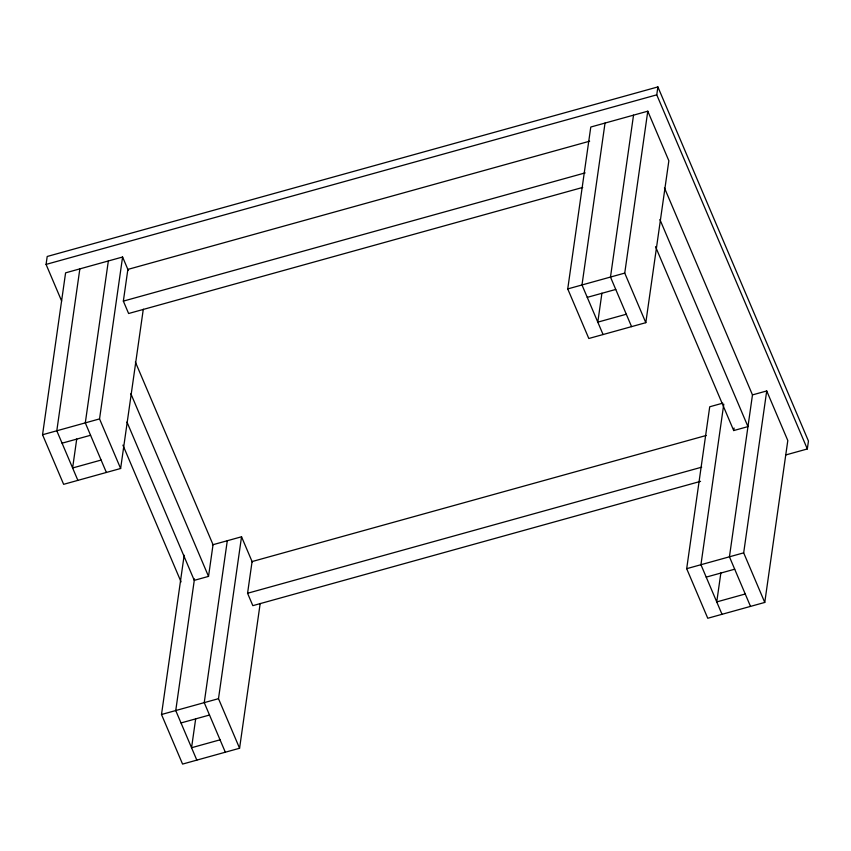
<?xml version="1.0" encoding="UTF-8"?>
<svg xmlns="http://www.w3.org/2000/svg" width="851" height="851" viewBox="0 0 851 851"><rect width="100%" height="100%" fill="white"/><g stroke="black" fill="none" stroke-linecap="round" stroke-linejoin="round"><path stroke-width="1.28" d="M61.644 301.041L46.071 264.406L47.199 256.481L657.887 86.919L808.45 441.041L807.322 448.966L785.558 455.008M143.298 309.221L120.629 468.497L63.634 484.325L42.55 434.744L65.591 272.841L122.587 257.013L128.246 270.32M79.845 268.884L56.804 430.787L77.877 480.368M76.728 439.01L72.612 467.976L101.109 460.061M108.343 260.97L85.302 422.873L106.375 472.454M120.629 468.497L99.546 418.915L122.587 257.013M582.733 187.422L128.618 313.508L123.352 301.116L127.863 269.416L589.658 141.192M260.183 603.465L239.578 748.252L182.571 764.081L161.499 714.5L184.167 555.235M194.475 578.914L175.742 710.553L196.826 760.124M126.959 422.022L194.273 580.35L208.527 576.393L213.037 544.693L135.362 362.005M195.677 718.776L191.56 747.731L220.058 739.817M227.291 540.736L204.24 702.639L225.324 752.21M239.578 748.252L218.494 698.682L241.535 536.779L212.42 544.863M700.554 481.347L252.832 605.657L247.567 593.264L252.077 561.564L706.192 435.478M567.734 288.925L590.785 127.022L647.781 111.194L668.854 160.775L645.813 322.678L588.818 338.496L567.734 288.925L624.74 273.097L647.781 111.194M605.029 123.065L581.988 284.968L603.072 334.549M601.923 293.191L597.796 322.146L626.293 314.242M633.527 115.151L610.486 277.054L631.57 326.635M807.322 448.966L656.759 94.844L657.887 86.919M750.508 606.391L729.435 556.809L752.475 394.907L766.719 390.949L787.803 440.531L764.762 602.434L707.766 618.262L686.683 568.681L709.723 406.778L722.786 403.151M723.786 404.14L700.937 564.724L722.01 614.305M659.929 219.569L747.965 426.606L733.711 430.563L734.073 428.032M720.861 572.946L716.744 601.912L745.242 593.998M764.762 602.434L743.678 552.852L766.719 390.949M46.071 264.406L656.759 94.844M123.352 301.116L585.148 172.891M42.55 434.744L99.546 418.915M62.07 443.18L90.568 435.276M587.254 297.361L615.752 289.446M247.567 593.264L701.681 467.178M161.499 714.5L218.494 698.682M686.683 568.681L743.678 552.852M181.018 722.946L209.516 715.031M706.202 577.116L734.7 569.202M664.45 187.869L752.475 394.907M655.525 246.662L733.711 430.563M624.74 273.097L645.813 322.678M241.535 536.779L252.332 562.171M130.852 393.705L208.527 576.393M122.916 445.126L181.061 581.893"/></g></svg>
